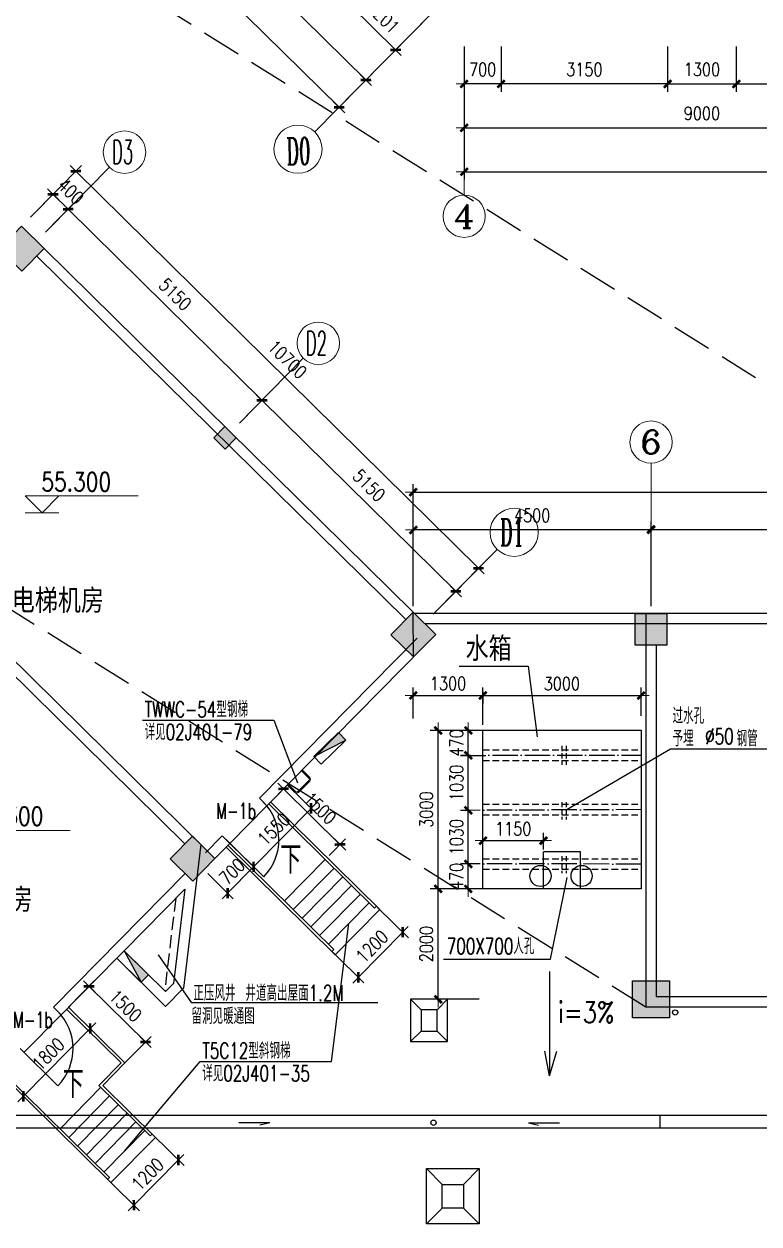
# Model space of a CAD drawing. Extents: x -357449 to -117302, y 127569 to 244935.
# Drawn here: x -195397 to -181487, y 183800 to 206499 of the extents above; entities that cross this region are included whole.
import ezdxf
from ezdxf.enums import TextEntityAlignment as Align

# ---------------------------------------------------------------- set-up
doc = ezdxf.new("R2010")
doc.units = 0
doc.header["$MEASUREMENT"] = 0
for name, pattern in [('ACAD_ISO04W100', [30.5, 24, -3, 0.5, -3]), ('CONTINOUS', [0]), ('DASH', [0.35, 0.25, -0.1]), ('HIDDEN', [0.375, 0.25, -0.125])]:
    doc.linetypes.add(name, pattern=pattern)
doc.layers.get('0').update_dxf_attribs({"linetype": 'CONTINUOUS'})
doc.layers.get('DEFPOINTS').update_dxf_attribs({"linetype": 'CONTINUOUS'})
doc.layers.add('AXIS', color=3, linetype='CONTINUOUS', lineweight=9)
for name, color, linetype in [('COLUMN', 4, 'CONTINUOUS'), ('DIM', 7, 'CONTINUOUS'), ('F', 31, 'CONTINUOUS'), ('GSG', 30, 'CONTINUOUS'), ('ROOF', 4, 'CONTINUOUS'), ('WALL', 1, 'CONTINUOUS'), ('WIN', 4, 'CONTINUOUS'), ('WINDOW', 4, 'CONTINUOUS'), ('WINDOWS', 4, 'CONTINUOUS'), ('XHS', 1, 'CONTINOUS'), ('XX', 2, 'HIDDEN'), ('ZXX', 2, 'ACAD_ISO04W100'), ('阳台', 4, 'CONTINUOUS')]:
    doc.layers.add(name, color=color, linetype=linetype)
doc.styles.add('CHINA', font='SimSun.ttf', dxfattribs={"width": 0.85, "height": 150})
doc.styles.add('COMPLEX', font='COMPLEX.shx')
doc.styles.add('CT', font='txt', dxfattribs={"width": 0.8, "bigfont": 'FS.SHX'})
doc.styles.add('DIM_FONT', font='SIMPLEX.shx', dxfattribs={"width": 0.8})
doc.styles.add('FS', font='txt.shx', dxfattribs={"width": 0.66, "height": 150, "bigfont": 'fs.shx'})
doc.styles.get("Standard").update_dxf_attribs({"font": 'txt.shx', "width": 0.8, "height": 525, "bigfont": 'h1.shx'})
doc.dimstyles.new('DIMN-200', dxfattribs={"dimtxt": 300, "dimasz": 1, "dimexe": 250, "dimexo": 0, "dimgap": 150, "dimtad": 1, "dimdec": 0, "dimdsep": 46, "dimtxsty": 'DIM_FONT', "dimblk": '_DIMX', "dimcen": 2.5, "dimclrd": 256, "dimclre": 256, "dimclrt": 4, "dimadec": 0, "dimazin": 0, "dimtfac": 1, "dimtdec": 0, "dimtix": 1, "dimtmove": 2, "dimatfit": 3, "dimldrblk": '_DIMX', "dimfxl": 0, "dimtolj": 1, "dimtzin": 0, "dimarcsym": 0})
doc.dimstyles.get("Standard").update_dxf_attribs({"dimtxt": 375, "dimasz": 1, "dimexe": 150, "dimexo": 0, "dimgap": 200, "dimtad": 1, "dimdec": 0, "dimzin": 0, "dimdsep": 46, "dimtxsty": 'DIM_FONT', "dimblk1": '_DIMX', "dimblk2": '_DIMX', "dimsah": 1, "dimcen": 200, "dimclrd": 256, "dimclre": 256, "dimclrt": 4, "dimadec": 0, "dimazin": 0, "dimtfac": 1, "dimtdec": 0, "dimtix": 1, "dimtmove": 2, "dimatfit": 3, "dimldrblk": '_DIMX', "dimfxl": 0, "dimtolj": 1, "dimtzin": 0, "dimarcsym": 0})

# ---------------------------------------------------------------- blocks, each defined once
blk = doc.blocks.new('_DIMX')
blk.add_line((-150, 0), (150, 0))
at = {"const_width": 50}
blk.add_lwpolyline([(-70, -70), (70, 70)], dxfattribs=at)
blk = doc.blocks.new('*D1508')
at = {"layer": 'AXIS', "lineweight": -2}
for p, q in [((-195273, 202844), (-194310, 203822)), ((-186795, 196205), (-194415, 203714)), ((-187652, 195334), (-186689, 196311))]:
    blk.add_line(p, q, dxfattribs=at)
at = {"layer": 'DEFPOINTS', "color": 0}
for p in [(-194415, 203715), (-195273, 202844), (-187652, 195334)]:
    blk.add_point(p, dxfattribs=at)
at = {"layer": 'AXIS', "lineweight": -2}
for p, rotation in [((-194415, 203715), 135.4212849041716), ((-186794, 196205), 315.4212849041716)]:
    blk.add_blockref('_DIMX', p, dxfattribs=dict(at, rotation=rotation))
at = {"layer": 'AXIS', "color": 4, "insert": (-190412, 200156), "char_height": 250, "attachment_point": 5, "rotation": 315.4213, "style": 'DIM_FONT'}
blk.add_mtext('\\A1;10700', dxfattribs=at)
blk = doc.blocks.new('A$C7CBA57F5')
at = {"layer": 'AXIS'}
for p, q in [((318, 0), (0, 318)), ((0, 318), (2136, 318)), ((318, 0), (636, 318)), ((636, 318), (318, 0)), ((0, 0), (636, 0))]:
    blk.add_line(p, q, dxfattribs=at)
blk = doc.blocks.new('A$C01856CDB')
at = {"layer": 'WIN'}
for q in [(588, 47), (189, 0)]:
    blk.add_line((0, 47), q, dxfattribs=at)
blk = doc.blocks.new('A$C445D01A8')
at = {"layer": 'WINDOW'}
blk.add_blockref('A$C01856CDB', (0, 0), dxfattribs=at)
blk = doc.blocks.new('A$C51D429E8')
at = {"layer": 'WINDOW'}
for p, q in [((300, 750), (0, 1050)), ((700, 750), (1000, 1050)), ((300, 300), (0, 0)), ((700, 300), (1000, 0))]:
    blk.add_line(p, q, dxfattribs=at)
for points in [[(0, 1050), (1000, 1050), (1000, 0), (0, 0)], [(300, 750), (700, 750), (700, 300), (300, 300)]]:
    blk.add_lwpolyline(points, close=True, dxfattribs=at)
blk = doc.blocks.new('*D1564')
at = {"layer": 'AXIS', "lineweight": -2}
for p, q in [((-188030, 195486), (-188030, 197078)), ((-183530, 195486), (-183530, 197078)), ((-183531, 196928), (-188029, 196928))]:
    blk.add_line(p, q, dxfattribs=at)
at = {"layer": 'DEFPOINTS', "color": 0}
for p in [(-188030, 196928), (-188030, 195486), (-183530, 195486)]:
    blk.add_point(p, dxfattribs=at)
at = {"layer": 'AXIS', "lineweight": -2, "rotation": 180}
blk.add_blockref('_DIMX', (-188030, 196928), dxfattribs=at)
at = {"layer": 'AXIS', "lineweight": -2}
blk.add_blockref('_DIMX', (-183530, 196928), dxfattribs=at)
at = {"layer": 'AXIS', "color": 4, "insert": (-185780, 197203), "char_height": 250, "attachment_point": 5, "style": 'DIM_FONT'}
blk.add_mtext('\\A1;4500', dxfattribs=at)
blk = doc.blocks.new('*D541')
at = {"layer": 'AXIS', "lineweight": -2}
for p, q in [((-191428, 190928), (-190946, 190453)), ((-191053, 190558), (-191544, 190059)), ((-191052, 190559), (-191051, 190560)), ((-191920, 190430), (-191437, 189954)), ((-191545, 190059), (-191546, 190058))]:
    blk.add_line(p, q, dxfattribs=at)
at = {"layer": 'DEFPOINTS', "color": 0}
for p in [(-191428, 190928), (-191920, 190430), (-191544, 190059)]:
    blk.add_point(p, dxfattribs=at)
at = {"layer": 'AXIS', "lineweight": -2}
for p, rotation in [((-191053, 190558), 225.4212849378888), ((-191544, 190059), 45.42128493788884)]:
    blk.add_blockref('_DIMX', p, dxfattribs=dict(at, rotation=rotation))
at = {"layer": 'AXIS', "color": 4, "insert": (-191459, 190467), "char_height": 250, "attachment_point": 5, "rotation": 45.4213, "style": 'DIM_FONT'}
blk.add_mtext('\\A1;700', dxfattribs=at)
blk = doc.blocks.new('*D1571')
at = {"layer": 'AXIS', "lineweight": -2}
for p, q in [((-187067, 206071), (-187067, 205215)), ((-186367, 206071), (-186367, 205215)), ((-187068, 205365), (-187069, 205365)), ((-186367, 205365), (-187067, 205365)), ((-186366, 205365), (-186365, 205365))]:
    blk.add_line(p, q, dxfattribs=at)
at = {"layer": 'DEFPOINTS', "color": 0}
for p in [(-187067, 206071), (-186367, 206071), (-187067, 205365)]:
    blk.add_point(p, dxfattribs=at)
at = {"layer": 'AXIS', "lineweight": -2}
blk.add_blockref('_DIMX', (-187067, 205365), dxfattribs=at)
at = {"layer": 'AXIS', "lineweight": -2, "rotation": 180}
blk.add_blockref('_DIMX', (-186367, 205365), dxfattribs=at)
at = {"layer": 'AXIS', "color": 4, "insert": (-186717, 205640), "char_height": 250, "attachment_point": 5, "style": 'DIM_FONT'}
blk.add_mtext('\\A1;700', dxfattribs=at)
blk = doc.blocks.new('*D1569')
at = {"layer": 'AXIS', "lineweight": -2}
for p, q in [((-187067, 206075), (-187067, 204384)), ((-178067, 206075), (-178067, 204384)), ((-187066, 204534), (-178068, 204534))]:
    blk.add_line(p, q, dxfattribs=at)
at = {"layer": 'DEFPOINTS', "color": 0}
for p in [(-187067, 206075), (-178067, 206075), (-178067, 204534)]:
    blk.add_point(p, dxfattribs=at)
at = {"layer": 'AXIS', "lineweight": -2, "rotation": 180}
blk.add_blockref('_DIMX', (-187067, 204534), dxfattribs=at)
at = {"layer": 'AXIS', "lineweight": -2}
blk.add_blockref('_DIMX', (-178067, 204534), dxfattribs=at)
at = {"layer": 'AXIS', "color": 4, "insert": (-182567, 204809), "char_height": 250, "attachment_point": 5, "style": 'DIM_FONT'}
blk.add_mtext('\\A1;9000', dxfattribs=at)
blk = doc.blocks.new('*D1577')
at = {"layer": 'AXIS', "lineweight": -2}
for p, q in [((-186367, 206071), (-186367, 205215)), ((-183217, 206071), (-183217, 205215)), ((-183218, 205365), (-186366, 205365))]:
    blk.add_line(p, q, dxfattribs=at)
at = {"layer": 'DEFPOINTS', "color": 0}
for p in [(-186367, 206071), (-183217, 206071), (-186367, 205365)]:
    blk.add_point(p, dxfattribs=at)
at = {"layer": 'AXIS', "lineweight": -2, "rotation": 180}
blk.add_blockref('_DIMX', (-186367, 205365), dxfattribs=at)
at = {"layer": 'AXIS', "lineweight": -2}
blk.add_blockref('_DIMX', (-183217, 205365), dxfattribs=at)
at = {"layer": 'AXIS', "color": 4, "insert": (-184792, 205640), "char_height": 250, "attachment_point": 5, "style": 'DIM_FONT'}
blk.add_mtext('\\A1;3150', dxfattribs=at)
blk = doc.blocks.new('*D1535')
at = {"layer": 'AXIS', "lineweight": -2}
for p, q in [((-195273, 202844), (-194741, 203384)), ((-194847, 203278), (-194848, 203279)), ((-194562, 202996), (-194847, 203277)), ((-194988, 202564), (-194457, 203103)), ((-194561, 202996), (-194560, 202995))]:
    blk.add_line(p, q, dxfattribs=at)
at = {"layer": 'DEFPOINTS', "color": 0}
for p in [(-194847, 203277), (-195273, 202844), (-194988, 202564)]:
    blk.add_point(p, dxfattribs=at)
at = {"layer": 'AXIS', "lineweight": -2}
for p, rotation in [((-194847, 203277), 315.421284904161), ((-194562, 202996), 135.421284904161)]:
    blk.add_blockref('_DIMX', p, dxfattribs=dict(at, rotation=rotation))
at = {"layer": 'AXIS', "color": 4, "insert": (-194511, 203333), "char_height": 250, "attachment_point": 5, "rotation": 315.4213, "style": 'DIM_FONT'}
blk.add_mtext('\\A1;400', dxfattribs=at)
blk = doc.blocks.new('*D554')
at = {"layer": 'AXIS', "lineweight": -2}
for p, q in [((-186905, 190610), (-187138, 190610)), ((-186988, 190611), (-186988, 190612)), ((-186988, 190139), (-186988, 190610)), ((-186905, 190139), (-187138, 190139)), ((-186988, 190138), (-186988, 190137))]:
    blk.add_line(p, q, dxfattribs=at)
at = {"layer": 'DEFPOINTS', "color": 0}
for p in [(-186988, 190610), (-186905, 190610), (-186905, 190139)]:
    blk.add_point(p, dxfattribs=at)
at = {"layer": 'AXIS', "lineweight": -2}
for p, rotation in [((-186988, 190610), 270), ((-186988, 190139), 90)]:
    blk.add_blockref('_DIMX', p, dxfattribs=dict(at, rotation=rotation))
at = {"layer": 'AXIS', "color": 4, "insert": (-187213, 190374), "char_height": 250, "attachment_point": 5, "rotation": 90, "style": 'DIM_FONT'}
blk.add_mtext('\\A1;470', dxfattribs=at)
blk = doc.blocks.new('*D557')
at = {"layer": 'AXIS', "lineweight": -2}
for p, q in [((-186919, 193136), (-187138, 193136)), ((-186988, 193137), (-186988, 193138)), ((-186988, 192665), (-186988, 193136)), ((-186947, 192665), (-187138, 192665)), ((-186988, 192664), (-186988, 192663))]:
    blk.add_line(p, q, dxfattribs=at)
at = {"layer": 'DEFPOINTS', "color": 0}
for p in [(-186988, 193136), (-186919, 193136), (-186947, 192665)]:
    blk.add_point(p, dxfattribs=at)
at = {"layer": 'AXIS', "lineweight": -2}
for p, rotation in [((-186988, 193136), 270), ((-186988, 192665), 90)]:
    blk.add_blockref('_DIMX', p, dxfattribs=dict(at, rotation=rotation))
at = {"layer": 'AXIS', "color": 4, "insert": (-187213, 192901), "char_height": 250, "attachment_point": 5, "rotation": 90, "style": 'DIM_FONT'}
blk.add_mtext('\\A1;470', dxfattribs=at)
blk = doc.blocks.new('*D1224')
at = {"layer": 'AXIS', "lineweight": -2}
for p, q in [((-194555, 187902), (-194061, 188403)), ((-193098, 187244), (-194165, 188295)), ((-193486, 186849), (-192992, 187350))]:
    blk.add_line(p, q, dxfattribs=at)
at = {"layer": 'DEFPOINTS', "color": 0}
for p in [(-194166, 188296), (-194555, 187902), (-193486, 186849)]:
    blk.add_point(p, dxfattribs=at)
at = {"layer": 'AXIS', "lineweight": -2}
for p, rotation in [((-194166, 188296), 135.4212847524965), ((-193098, 187243), 315.4212847524965)]:
    blk.add_blockref('_DIMX', p, dxfattribs=dict(at, rotation=rotation))
at = {"layer": 'AXIS', "color": 4, "insert": (-193474, 187930), "char_height": 250, "attachment_point": 5, "rotation": 315.4213, "style": 'DIM_FONT'}
blk.add_mtext('\\A1;1500', dxfattribs=at)
blk = doc.blocks.new('*D1225')
at = {"layer": 'AXIS', "lineweight": -2}
for p, q in [((-190689, 191824), (-190379, 192139)), ((-189417, 190980), (-190484, 192031)), ((-189621, 190771), (-189311, 191086))]:
    blk.add_line(p, q, dxfattribs=at)
at = {"layer": 'DEFPOINTS', "color": 0}
for p in [(-190689, 191824), (-190485, 192032), (-189621, 190771)]:
    blk.add_point(p, dxfattribs=at)
at = {"layer": 'AXIS', "lineweight": -2}
for p, rotation in [((-190485, 192032), 135.4212849041716), ((-189416, 190979), 315.4212849041716)]:
    blk.add_blockref('_DIMX', p, dxfattribs=dict(at, rotation=rotation))
at = {"layer": 'AXIS', "color": 4, "insert": (-189792, 191666), "char_height": 250, "attachment_point": 5, "rotation": 315.4213, "style": 'DIM_FONT'}
blk.add_mtext('\\A1;1500', dxfattribs=at)
blk = doc.blocks.new('A$C77430A6A')
at = {"layer": 'WINDOW'}
for p, q in [((200, 600), (0, 800)), ((500, 600), (700, 800)), ((200, 200), (0, 0)), ((500, 200), (700, 0))]:
    blk.add_line(p, q, dxfattribs=at)
at = {"layer": 'WINDOWS'}
for points in [[(0, 0), (700, 0), (700, 800), (0, 800)], [(200, 200), (500, 200), (500, 600), (200, 600)]]:
    blk.add_lwpolyline(points, close=True, dxfattribs=at)
blk = doc.blocks.new('*D1268')
at = {"layer": 'AXIS', "lineweight": -2}
for p, q in [((-190413, 192104), (-189858, 191557)), ((-189965, 191662), (-191052, 190559)), ((-191501, 191000), (-190946, 190453))]:
    blk.add_line(p, q, dxfattribs=at)
at = {"layer": 'DEFPOINTS', "color": 0}
for p in [(-190413, 192104), (-191501, 191000), (-191053, 190558)]:
    blk.add_point(p, dxfattribs=at)
at = {"layer": 'AXIS', "lineweight": -2}
for p, rotation in [((-189965, 191662), 45.4212849402544), ((-191053, 190558), 225.4212849402545)]:
    blk.add_blockref('_DIMX', p, dxfattribs=dict(at, rotation=rotation))
at = {"layer": 'AXIS', "color": 4, "insert": (-190669, 191268), "char_height": 250, "attachment_point": 5, "rotation": 45.4213, "style": 'DIM_FONT'}
blk.add_mtext('\\A1;1550', dxfattribs=at)

msp = doc.modelspace()

# ---------------------------------------------------------------- hatches: boundary and pattern name
at = {"layer": 'COLUMN'}
for points in [[(-195441.06, 202674.06), (-195862.2, 202246.69), (-195434.83, 201825.56), (-195013.69, 202252.93)], [(-191594.72, 198883.86), (-191805.28, 198670.18), (-191591.6, 198459.61), (-191381.03, 198673.3)], [(-188033.28, 195374.42), (-188454.41, 194947.05), (-188027.04, 194525.92), (-187605.91, 194953.29)], [(-183230.16, 195350.17), (-183830.16, 195350.17), (-183830.16, 194750.17), (-183230.16, 194750.17)], [(-192209.52, 191136.32), (-192630.65, 190708.94), (-192203.28, 190287.81), (-191782.15, 190715.18)]]:
    msp.add_hatch(color=256, dxfattribs=at).paths.add_polyline_path(points)
h = msp.add_hatch(color=256, dxfattribs=at)
h.paths.add_polyline_path([(-183630.16, 188300.17), (-183880.16, 188300.17), (-183880.16, 188050.17), (-183733.61, 188050.17)], flags=16)
h.paths.add_polyline_path([(-183180.16, 188400.17), (-183880.16, 188400.17), (-183880.16, 188300.17), (-183630.16, 188300.17), (-183630.16, 188050.17), (-183430.16, 188050.17), (-183430.16, 188300.17), (-183180.16, 188300.17)])
h.paths.add_polyline_path([(-183630.16, 188300.17), (-183733.61, 188050.17), (-183630.16, 188050.17)], flags=16)
h.paths.add_polyline_path([(-183630.16, 188050.17), (-183733.61, 188050.17), (-183878.44, 187700.17), (-183630.16, 187700.17)])
h.paths.add_polyline_path([(-183733.61, 188050.17), (-183880.16, 188050.17), (-183880.16, 187700.17), (-183878.44, 187700.17)])
h.paths.add_polyline_path([(-183430.16, 188050.17), (-183630.16, 188050.17), (-183630.16, 187700.17), (-183430.16, 187700.17)])
h.paths.add_polyline_path([(-183180.16, 188050.17), (-183430.16, 188050.17), (-183430.16, 187700.17), (-183180.16, 187700.17)])
h.paths.add_polyline_path([(-183180.16, 188300.17), (-183430.16, 188300.17), (-183430.16, 188050.17), (-183180.16, 188050.17)], flags=16)

# ---------------------------------------------------------------- linework, layer by layer
at = {"color": 4, "linetype": 'ByBlock'}
for p, q in [((-185430.77, 188809.51), (-185117.23, 190357.06)), ((-187458.22, 188809.51), (-185430.77, 188809.51))]:
    msp.add_line(p, q, dxfattribs=at)
at = {"layer": 'AXIS'}
for p, q in [((-188177.74, 206199.07), (-189893.96, 204457.42)), ((-187066.67, 203262.48), (-187066.67, 206074.71)), ((-194988.41, 202563.53), (-193779.36, 203790.5)), ((-191320.13, 198948.81), (-190111.08, 200175.77)), ((-183530.16, 198189.56), (-183530.16, 196338.43)), ((-187651.85, 195334.08), (-186442.8, 196561.05)), ((-190004.09, 192234.64), (-190146.55, 192375.01)), ((-189990.05, 192248.88), (-190132.51, 192389.26)), ((-190270.81, 191963.97), (-190413.26, 192104.34)), ((-190256.77, 191978.21), (-190399.23, 192118.59)), ((-190214.34, 191978.52), (-190003.78, 192192.21)), ((-190200.1, 191964.49), (-189989.53, 192178.17)), ((-188762.66, 189775.92), (-190764.18, 191748.23)), ((-188663.46, 189748.36), (-190729.09, 191783.84)), ((-189505.72, 188893.62), (-191571.36, 190929.1)), ((-189534.73, 188992.4), (-191536.26, 190964.71)), ((-190467.83, 189911.88), (-189695.75, 190695.39)), ((-190301.63, 189748.11), (-189529.56, 190531.62)), ((-190135.43, 189584.33), (-189363.36, 190367.85)), ((-189969.24, 189420.56), (-189197.16, 190204.08)), ((-189803.04, 189256.79), (-189030.96, 190040.31)), ((-189636.84, 189093.02), (-188864.76, 189876.53)), ((-188762.66, 189775.92), (-188727.56, 189811.53)), ((-189505.72, 188893.62), (-188663.46, 189748.36)), ((-189569.83, 188956.79), (-189534.73, 188992.4)), ((-193556.88, 186848.3), (-194589.7, 187866.03)), ((-193486.18, 186848.82), (-194554.61, 187901.65)), ((-193978.02, 186420.92), (-193556.88, 186848.3)), ((-193907.31, 186421.44), (-193486.18, 186848.82)), ((-193752.37, 184584.06), (-195818, 186619.53)), ((-193781.38, 184682.84), (-195782.91, 186655.15)), ((-193009.31, 185466.36), (-193978.02, 186420.92)), ((-192910.11, 185438.8), (-193907.31, 186421.44)), ((-194548.28, 185438.54), (-193776.2, 186222.06)), ((-194382.08, 185274.77), (-193610.01, 186058.29)), ((-194215.89, 185111), (-193443.81, 185894.51)), ((-194049.69, 184947.23), (-193277.61, 185730.74)), ((-193883.49, 184783.46), (-193111.41, 185566.97)), ((-193009.31, 185466.36), (-192974.21, 185501.97)), ((-193752.37, 184584.06), (-192910.11, 185438.8)), ((-193816.48, 184647.23), (-193781.38, 184682.84))]:
    msp.add_line(p, q, dxfattribs=at)
for centre, radius in [((-190211.62, 204130.27), 456), ((-193495.1, 204074.75), 402), ((-187066.67, 202862.48), 400), ((-189826.82, 200460.03), 402), ((-183530.16, 198589.56), 400), ((-186120.36, 196883.49), 456)]:
    msp.add_circle(centre, radius, dxfattribs=at)
for centre, radius, start, end in [((-190025.14, 192213.27), 30, 315.421285, 45.421285), ((-190025.14, 192213.27), 50, 315.421285, 45.421285), ((-190235.71, 191999.58), 50, 225.421285, 315.421285), ((-190235.71, 191999.58), 30, 225.421285, 315.421285)]:
    msp.add_arc(centre, radius, start, end, dxfattribs=at)
at = {"layer": 'COLUMN'}
for p, q in [((-191572.39, 191070.51), (-190860.11, 190368.62)), ((-195468.1, 187117.09), (-194755.81, 186415.21))]:
    msp.add_line(p, q, dxfattribs=at)
for points in [[(-195862.2, 202246.69), (-195441.06, 202674.06), (-195013.69, 202252.93), (-195434.83, 201825.56), (-195862.2, 202246.69)], [(-191805.28, 198670.18), (-191594.72, 198883.86), (-191381.03, 198673.3), (-191591.6, 198459.61), (-191805.28, 198670.18)], [(-188454.41, 194947.05), (-188033.28, 195374.42), (-187605.91, 194953.29), (-188027.04, 194525.92), (-188454.41, 194947.05)], [(-192630.65, 190708.94), (-192209.52, 191136.32), (-191782.15, 190715.18), (-192203.28, 190287.81), (-192630.65, 190708.94)]]:
    msp.add_lwpolyline(points, dxfattribs=at)
for points in [[(-183830.16, 195350.17), (-183230.16, 195350.17), (-183230.16, 194750.17), (-183830.16, 194750.17)], [(-183880.16, 188400.17), (-183180.16, 188400.17), (-183180.16, 187700.17), (-183880.16, 187700.17)]]:
    msp.add_lwpolyline(points, close=True, dxfattribs=at)
for points in [[(-189328.51, 189556.47, 0, 60, 0), (-189504.72, 189733.81, 0, 0, 0), (-190164.87, 190398.17, 0, 0, 0)], [(-193575.16, 185246.91, 0, 60, 0), (-193751.37, 185424.25, 0, 0, 0), (-194411.52, 186088.61, 0, 0, 0)]]:
    msp.add_lwpolyline(points, format="xyseb", dxfattribs=at)
for centre in [(-191572.39, 191070.51), (-195468.1, 187117.09)]:
    msp.add_arc(centre, 1000, 315.421285, 45.421285, dxfattribs=at)
at = {"layer": 'DIM'}
for p, q in [((-185454.41, 188576.22), (-185454.41, 186605.53)), ((-185454.41, 186605.53), (-185540.52, 187070.79)), ((-185454.41, 186605.53), (-185312.37, 187067.66))]:
    msp.add_line(p, q, dxfattribs=at)
for centre in [(-183074.47, 187801.64), (-187647.13, 185715.47)]:
    msp.add_circle(centre, 50, dxfattribs=at)
at = {"layer": 'GSG'}
for p, q in [((-186715.38, 190139.53), (-186715.38, 193139.53)), ((-186715.38, 193139.53), (-183715.38, 193139.53)), ((-183715.38, 193139.53), (-183715.38, 190139.53)), ((-184865.38, 190839.53), (-185565.38, 190839.53)), ((-183715.38, 190139.53), (-186715.38, 190139.53))]:
    msp.add_line(p, q, dxfattribs=at)
at = {"layer": 'ROOF'}
for p, q in [((-187159.1, 194352.83), (-185853.71, 194352.83)), ((-193153.59, 193329.09), (-190667.95, 193329.09)), ((-183163.71, 192788.44), (-181180.54, 192788.44)), ((-192062.92, 186872.34), (-189577.28, 186872.34))]:
    msp.add_line(p, q, dxfattribs=at)
at = {"layer": 'WALL'}
for p, q in [((-195441.06, 202674.06), (-188033.28, 195374.42)), ((-195154.07, 202110.47), (-188173.66, 195231.96)), ((-182880.16, 195350.17), (-188008.67, 195350.17)), ((-183630.16, 195350.17), (-183630.16, 187900.17)), ((-138930.16, 195350.17), (-182957.79, 195350.17)), ((-182880.16, 195150.17), (-187805.71, 195150.17)), ((-174630.16, 195150.17), (-182957.79, 195150.17)), ((-190941.74, 191852.99), (-187958.93, 194879.98)), ((-191924.6, 190855.56), (-195735.34, 194610.66)), ((-190799.28, 191712.61), (-187816.48, 194739.6)), ((-183430.16, 194750.17), (-183430.16, 188100.17)), ((-192349.9, 190993.86), (-195733.26, 194327.83)), ((-190941.74, 191852.99), (-190799.28, 191712.61)), ((-191959.7, 190819.95), (-191643.62, 191140.7)), ((-191501.17, 191000.32), (-191643.62, 191140.7)), ((-192051.82, 190980.92), (-192376.65, 188259.72)), ((-191817.24, 190679.57), (-191501.17, 191000.32)), ((-194837.44, 187899.57), (-192345.74, 190428.19)), ((-193501.77, 188970.08), (-192354.27, 190134.58)), ((-192354.27, 190134.58), (-192567.13, 188351.36)), ((-192718.26, 188198), (-193501.77, 188970.08)), ((-194694.98, 187759.19), (-193642.15, 188827.62)), ((-193642.15, 188827.62), (-192716.18, 187915.17)), ((-192718.26, 188198), (-192567.13, 188351.36)), ((-192716.18, 187915.17), (-192376.65, 188259.72)), ((-176830.49, 188100.17), (-183430.16, 188100.17)), ((-194837.44, 187899.57), (-194694.98, 187759.19)), ((-176830.49, 187900.17), (-183630.16, 187900.17))]:
    msp.add_line(p, q, dxfattribs=at)
at = {"layer": 'WINDOW'}
for p, q in [((-185853.71, 194352.83), (-185686.9, 193013.05)), ((-190667.95, 193329.09), (-190217.87, 192142.31)), ((-185135.38, 191637.22), (-183163.71, 192788.44)), ((-190799.28, 191712.61), (-191501.17, 191000.32)), ((-189577.28, 186872.34), (-189250.8, 189484.78)), ((-194694.98, 187759.19), (-195396.87, 187046.9)), ((-193497.45, 185175.21), (-192062.92, 186872.34)), ((-193942.4, 186385.83), (-194714.48, 185602.31)), ((-187480.16, 184550.17), (-187780.16, 184850.17)), ((-187080.16, 184550.17), (-186780.16, 184850.17)), ((-187480.16, 184100.17), (-187780.16, 183800.17)), ((-187080.16, 184100.17), (-186780.16, 183800.17))]:
    msp.add_line(p, q, dxfattribs=at)
for points in [[(-187780.16, 184850.17), (-186780.16, 184850.17), (-186780.16, 183800.17), (-187780.16, 183800.17)], [(-187480.16, 184550.17), (-187080.16, 184550.17), (-187080.16, 184100.17), (-187480.16, 184100.17)]]:
    msp.add_lwpolyline(points, close=True, dxfattribs=at)
at = {"layer": 'WINDOWS'}
for p, q in [((-188027.04, 194525.92), (-188033.28, 195374.42)), ((-192860.56, 188893.93), (-192229.74, 187982.57)), ((-188697.55, 187982.57), (-192229.74, 187982.57)), ((-159630.16, 185854.14), (-196084.12, 185854.14)), ((-183357.47, 185614.14), (-183357.47, 185854.14)), ((-159630.16, 185614.14), (-196006.67, 185614.14))]:
    msp.add_line(p, q, dxfattribs=at)
at = {"layer": 'XHS', "color": 8}
for p, q in [((-189910.68, 192643.72), (-189444.21, 193096.39)), ((-189910.68, 192643.72), (-189304.93, 192952.86)), ((-189304.93, 192952.86), (-189771.4, 192500.19)), ((-189444.21, 193096.39), (-189304.93, 192952.86)), ((-189771.4, 192500.19), (-189910.68, 192643.72)), ((-193642.07, 188827.54), (-193501.77, 188970.08)), ((-193501.77, 188970.08), (-193178.81, 188371.58)), ((-193501.77, 188970.08), (-193038.52, 188514.12)), ((-193178.81, 188371.58), (-193642.07, 188827.54)), ((-193038.52, 188514.12), (-193178.81, 188371.58))]:
    msp.add_line(p, q, dxfattribs=at)
at = {"layer": 'XHS'}
for p, q in [((-185565.38, 190139.53), (-185565.38, 190839.53)), ((-184865.38, 190139.53), (-184865.38, 190839.53))]:
    msp.add_line(p, q, dxfattribs=at)
for centre in [(-185622.09, 190383.5), (-184844.77, 190383.5)]:
    msp.add_circle(centre, 200, dxfattribs=at)
at = {"layer": 'XHS', "color": 8}
for points in [[(-189907.84, 192644.95), (-189444.09, 193094.98), (-189309.06, 192953.16)], [(-193500.47, 188967.27), (-193039.92, 188513.97), (-193178.61, 188375.72)]]:
    msp.add_solid(points, dxfattribs=at)
at = {"layer": 'XX', "ltscale": 500}
for p, q in [((-186715.38, 192769.53), (-183715.38, 192769.53)), ((-186715.38, 192569.53), (-183715.38, 192569.53)), ((-186715.38, 191739.53), (-183715.38, 191739.53)), ((-186715.38, 191539.53), (-183715.38, 191539.53)), ((-186715.38, 190709.53), (-183715.38, 190709.53)), ((-186715.38, 190509.53), (-183715.38, 190509.53))]:
    msp.add_line(p, q, dxfattribs=at)
at = {"layer": 'ZXX', "ltscale": 20}
for p, q in [((-187138.43, 192664.6), (-183715.38, 192669.53)), ((-183715.38, 191639.53), (-187138.43, 191623.64)), ((-183715.38, 190609.53), (-187138.43, 190610.44))]:
    msp.add_line(p, q, dxfattribs=at)
at = {"layer": '阳台', "color": 8, "linetype": 'DASH', "ltscale": 3000}
for p, q in [((-174430.16, 195350.17), (-203046.16, 213252.26)), ((-183630.16, 187900.17), (-212246.16, 205802.26))]:
    msp.add_line(p, q, dxfattribs=at)
at = {"layer": '阳台', "color": 8, "linetype": 'DASH', "ltscale": 400}
for p, q in [((-185215.38, 192846.28), (-185215.38, 192488.17)), ((-185135.38, 192846.28), (-185135.38, 192488.17)), ((-185215.38, 191782.12), (-185215.38, 191449.63)), ((-185135.38, 191782.12), (-185135.38, 191449.63)), ((-185215.38, 190760.66), (-185215.38, 190436.71)), ((-185135.38, 190760.66), (-185135.38, 190436.71))]:
    msp.add_line(p, q, dxfattribs=at)
at = {"layer": '阳台', "color": 8, "linetype": 'DASH', "ltscale": 1000}
msp.add_line((-192526.16, 189960.15), (-192734.58, 188214.09), dxfattribs=at)

# ---------------------------------------------------------------- block references
at = {"layer": 'AXIS', "xscale": 0.999999999, "yscale": 0.999999999, "zscale": 0.999999999}
for p in [(-195373.28, 197254.8), (-196656.61, 190927.32)]:
    msp.add_blockref('A$C7CBA57F5', p, dxfattribs=at)
at = {"layer": 'WINDOW'}
for name, p in [('A$C77430A6A', (-188080.16, 187250.17)), ('A$C51D429E8', (-187780.16, 183800.17))]:
    msp.add_blockref(name, p, dxfattribs=at)
at = {"layer": 'WINDOWS', "xscale": -1}
msp.add_blockref('A$C445D01A8', (-190742.82, 185668.79), dxfattribs=at)
at = {"layer": 'WINDOWS'}
msp.add_blockref('A$C445D01A8', (-185851.86, 185668.79), dxfattribs=at)

# ---------------------------------------------------------------- texts
at = {"color": 4, "linetype": 'ByBlock', "width": 0.7}
for s, p in [('TWWC-54型钢梯', (-193114.24, 193384.46)), ('过水孔', (-183122.75, 193263.71)), ('详见02J401-79', (-193113.75, 192955.79)), ('予埋    钢管', (-183122.75, 192835.42)), ('700X700人孔', (-187395.3, 188905.58)), ('正压风井 井道高出屋面1.2M', (-192191.38, 188018.93)), ('留洞见暖通图', (-192226.96, 187583.66)), ('T5C12型斜钢梯', (-192023.57, 186927.7)), ('详见02J401-35', (-192023.09, 186499.03))]:
    msp.add_text(s, height=300, dxfattribs=at).set_placement(p)
msp.add_attdef('%%C50', (-182504.96, 192874.91), '1.000', height=300, dxfattribs=at)
at = {"layer": 'AXIS', "width": 0.8}
for s, height, p in [('55.300', 350, (-195067.34, 197665.34)), ('55.300', 350, (-196350.67, 191337.86)), ('下', 525, (-190546.73, 190429.35)), ('下', 525, (-194662.38, 186179.77))]:
    msp.add_text(s, height=height, dxfattribs=at).set_placement(p)
at = {"layer": 'AXIS', "style": 'COMPLEX'}
for tag, height, rotation, width, p, p2 in [('D3', 450.24, 360, 0.520833, (-193732.5, 203852.35), (-193330.5, 203852.35)), ('D0', 510.72, 0.84257, 0.520833, (-190428.12, 203833.84), (-189972.17, 203840.54)), ('D2', 450.24, 360, 0.520833, (-190064.22, 200237.62), (-189662.22, 200237.62)), ('D1', 510.72, 360, 0.604839, (-186389.65, 196631.2), (-185933.65, 196631.2))]:
    msp.add_attdef(tag, text='', height=height, rotation=rotation, dxfattribs=dict(at, width=width)).set_placement(p, p2, align=Align.FIT)
for tag, width, p, p2 in [('4', 1.171875, (-187266.67, 202638.48), (-186866.67, 202638.48)), ('6', 1.339286, (-183730.16, 198365.56), (-183330.16, 198365.56))]:
    msp.add_attdef(tag, text='', height=448, dxfattribs=dict(at, width=width)).set_placement(p, p2, align=Align.FIT)
at = {"layer": 'DIM', "width": 0.8}
for s, style, p in [(' 电梯机房', 'CHINA', (-195846.54, 195402.71)), ('水箱', 'CHINA', (-187040.94, 194494.9)), (' 电梯机房', 'CHINA', (-197198.02, 189745.52)), ('i=3%', 'CT', (-185291.36, 187604.18))]:
    msp.add_text(s, height=400, dxfattribs=dict(at, style=style)).set_placement(p)
at = {"layer": 'F', "style": 'FS', "width": 0.66}
for p in [(-191758.24, 191461.26), (-195602.86, 187511.17)]:
    msp.add_text('M-1b', height=300, dxfattribs=at).set_placement(p)

# ---------------------------------------------------------------- dimensions: what is measured, and where the dimension line sits
at = {"layer": 'AXIS'}
for p1, p2, distance, override in [((-200733.14, 219602.24), (-187662.26, 206722.18), -2524.33, {"dimtxt": 250, "dimexe": 150, "dimzin": 0, "dimblk1": '_DIMX', "dimblk2": '_DIMX', "dimsah": 1, "dimcen": 200}), ((-193111.67, 212092.03), (-187662.26, 206722.18), -1800, {"dimtxt": 250, "dimexe": 150, "dimzin": 0, "dimblk1": '_DIMX', "dimblk2": '_DIMX', "dimsah": 1, "dimcen": 200}), ((-188517.42, 207564.85), (-187662.26, 206722.18), -1000, {"dimtxt": 250, "dimexe": 150, "dimzin": 0, "dimblk1": '_DIMX', "dimblk2": '_DIMX', "dimsah": 1, "dimcen": 200}), ((-181916.67, 206071.49), (-178766.67, 206071.49), -706.05, {"dimtxt": 250, "dimexe": 150, "dimzin": 0, "dimblk1": '_DIMX', "dimblk2": '_DIMX', "dimsah": 1, "dimcen": 200}), ((-194988.41, 202563.53), (-191320.13, 198948.81), 607.79, {"dimtxt": 250, "dimexe": 150, "dimzin": 0, "dimblk1": '_DIMX', "dimblk2": '_DIMX', "dimsah": 1, "dimcen": 200}), ((-191320.13, 198948.81), (-187651.85, 195334.08), 607.79, {"dimtxt": 250, "dimexe": 150, "dimzin": 0, "dimblk1": '_DIMX', "dimblk2": '_DIMX', "dimsah": 1, "dimcen": 200}), ((-189546.07, 188933.38), (-188703.81, 189788.13), -666.89, {"dimtxt": 250, "dimexe": 150, "dimgap": 100, "dimzin": 0, "dimblk1": '_DIMX', "dimblk2": '_DIMX', "dimsah": 1, "dimcen": 200}), ((-195818, 186619.53), (-194554.61, 187901.65), -576.34, {"dimtxt": 250, "dimexe": 150, "dimgap": 100, "dimzin": 0, "dimblk1": '_DIMX', "dimblk2": '_DIMX', "dimsah": 1, "dimcen": 200}), ((-193792.72, 184623.82), (-192950.46, 185478.56), -666.89, {"dimtxt": 250, "dimexe": 150, "dimgap": 100, "dimzin": 0, "dimblk1": '_DIMX', "dimblk2": '_DIMX', "dimsah": 1, "dimcen": 200})]:
    msp.add_aligned_dim(p1=p1, p2=p2, distance=distance, dimstyle='DIMN-200', override=override, dxfattribs=at).render()
for base, p1, p2, dimstyle, override in [((-124466.67, 203705), (-187066.67, 206071.49), (-124466.67, 206074.71), 'Standard', {"dimtxt": 250, "dimgap": 150, "dimblk": '_DIMX'}), ((-181916.67, 205365.44), (-183216.67, 206074.71), (-181916.67, 206074.71), 'DIMN-200', {"dimtxt": 250, "dimexe": 150, "dimzin": 0, "dimblk1": '_DIMX', "dimblk2": '_DIMX', "dimsah": 1, "dimcen": 200}), ((-138930.16, 197642.67), (-188030.16, 195485.76), (-138930.16, 195625.94), 'Standard', {"dimtxt": 250, "dimgap": 150, "dimblk": '_DIMX'}), ((-174530.16, 196938.43), (-183530.16, 196338.43), (-174530.16, 196338.43), 'DIMN-200', {"dimtxt": 250, "dimexe": 150, "dimzin": 0, "dimblk1": '_DIMX', "dimblk2": '_DIMX', "dimsah": 1, "dimcen": 200})]:
    msp.add_linear_dim(base=base, p1=p1, p2=p2, dimstyle=dimstyle, override=override, dxfattribs=at).render()
dim = msp.add_linear_dim(base=(-178066.67, 204534.3), p1=(-187066.67, 206074.71), p2=(-178066.67, 206074.71), angle=180, dimstyle='DIMN-200', override={"dimtxt": 250, "dimexe": 150, "dimzin": 0, "dimblk1": '_DIMX', "dimblk2": '_DIMX', "dimsah": 1, "dimcen": 200}, dxfattribs=at)
dim.commit()
dim.dimension.update_dxf_attribs({"geometry": '*D1569', "text_midpoint": (-182566.67, 204809.3)})
for p1, p2, distance, dimstyle, override, picture, middle in [((-186366.67, 206071.49), (-187066.67, 206071.49), 706.05, 'DIMN-200', {"dimtxt": 250, "dimexe": 150, "dimzin": 0, "dimblk1": '_DIMX', "dimblk2": '_DIMX', "dimsah": 1, "dimcen": 200}, '*D1571', (-186716.67, 205640.44)), ((-183216.67, 206071.49), (-186366.67, 206071.49), 706.05, 'DIMN-200', {"dimtxt": 250, "dimexe": 150, "dimzin": 0, "dimblk1": '_DIMX', "dimblk2": '_DIMX', "dimsah": 1, "dimcen": 200}, '*D1577', (-184791.67, 205640.44)), ((-187651.85, 195334.08), (-195273.32, 202844.29), -1222.19, 'Standard', {"dimtxt": 250, "dimgap": 150, "dimblk": '_DIMX'}, '*D1508', (-190411.73, 200155.61)), ((-194988.41, 202563.53), (-195273.32, 202844.29), -607.79, 'Standard', {"dimtxt": 250, "dimgap": 150, "dimblk": '_DIMX'}, '*D1535', (-194511.24, 203332.71)), ((-183530.16, 195485.76), (-188030.16, 195485.76), -1442.7, 'DIMN-200', {"dimtxt": 250, "dimexe": 150, "dimzin": 0, "dimblk1": '_DIMX', "dimblk2": '_DIMX', "dimsah": 1, "dimcen": 200}, '*D1564', (-185780.16, 197203.46)), ((-190413.26, 192104.34), (-191501.17, 191000.32), 629.73, 'DIMN-200', {"dimtxt": 250, "dimexe": 150, "dimgap": 100, "dimzin": 0, "dimblk1": '_DIMX', "dimblk2": '_DIMX', "dimsah": 1, "dimcen": 200}, '*D1268', (-190668.93, 191268.26)), ((-189620.81, 190771.44), (-190689.24, 191824.28), -291.58, 'DIMN-200', {"dimtxt": 250, "dimexe": 150, "dimgap": 100, "dimzin": 0, "dimblk1": '_DIMX', "dimblk2": '_DIMX', "dimsah": 1, "dimcen": 200}, '*D1225', (-189792.44, 191665.81)), ((-191428.11, 190928.34), (-191919.66, 190429.51), 527.17, 'DIMN-200', {"dimtxt": 250, "dimexe": 150, "dimgap": 100, "dimzin": 0, "dimblk1": '_DIMX', "dimblk2": '_DIMX', "dimsah": 1, "dimcen": 200}, '*D541', (-191458.66, 190466.84)), ((-193486.18, 186848.82), (-194554.61, 187901.65), -553.65, 'DIMN-200', {"dimtxt": 250, "dimexe": 150, "dimgap": 100, "dimzin": 0, "dimblk1": '_DIMX', "dimblk2": '_DIMX', "dimsah": 1, "dimcen": 200}, '*D1224', (-193473.86, 187929.86))]:
    dim = msp.add_aligned_dim(p1=p1, p2=p2, distance=distance, dimstyle=dimstyle, override=override, dxfattribs=at)
    dim.commit()
    dim.dimension.update_dxf_attribs({"geometry": picture, "text_midpoint": middle})
for base, p1, p2, text in [((-186713.81, 193798.14), (-188030.16, 193360.03), (-186713.81, 193864.33), '1300'), ((-183718.2, 193795.61), (-186716.16, 193244.93), (-183718.2, 193411.9), '3000'), ((-185565.26, 191051.71), (-186710.52, 190881.21), (-185565.26, 190881.21), '1150')]:
    msp.add_linear_dim(base=base, p1=p1, p2=p2, text=text, dimstyle='DIMN-200', override={"dimtxt": 250, "dimexe": 150, "dimgap": 100, "dimzin": 0, "dimblk1": '_DIMX', "dimblk2": '_DIMX', "dimsah": 1, "dimcen": 200}, dxfattribs=at).render()
for base, p1, p2, text in [((-187558.36, 193136.5), (-186715.38, 190139.53), (-186640.92, 193136.5), '3000'), ((-186988.43, 192664.6), (-186946.73, 191623.64), (-186946.73, 192664.6), '1030'), ((-186988.43, 191623.64), (-186905.03, 190610.44), (-186946.73, 191623.64), '1030'), ((-187558.36, 190139.53), (-186785.24, 188050.17), (-186715.38, 190139.53), '2000')]:
    msp.add_linear_dim(base=base, p1=p1, p2=p2, angle=90, text=text, dimstyle='DIMN-200', override={"dimtxt": 250, "dimexe": 150, "dimgap": 100, "dimzin": 0, "dimblk1": '_DIMX', "dimblk2": '_DIMX', "dimsah": 1, "dimcen": 200}, dxfattribs=at).render()
for base, p1, p2, picture, middle in [((-186988.43, 193136.5), (-186946.73, 192664.6), (-186918.93, 193136.5), '*D557', (-187213.43, 192900.55)), ((-186988.43, 190610.44), (-186905.03, 190138.54), (-186905.03, 190610.44), '*D554', (-187213.43, 190374.49))]:
    dim = msp.add_linear_dim(base=base, p1=p1, p2=p2, angle=90, text='470', dimstyle='DIMN-200', override={"dimtxt": 250, "dimexe": 150, "dimgap": 100, "dimzin": 0, "dimblk1": '_DIMX', "dimblk2": '_DIMX', "dimsah": 1, "dimcen": 200}, dxfattribs=at)
    dim.commit()
    dim.dimension.update_dxf_attribs({"geometry": picture, "text_midpoint": middle})

doc.saveas('drawing.dxf')
